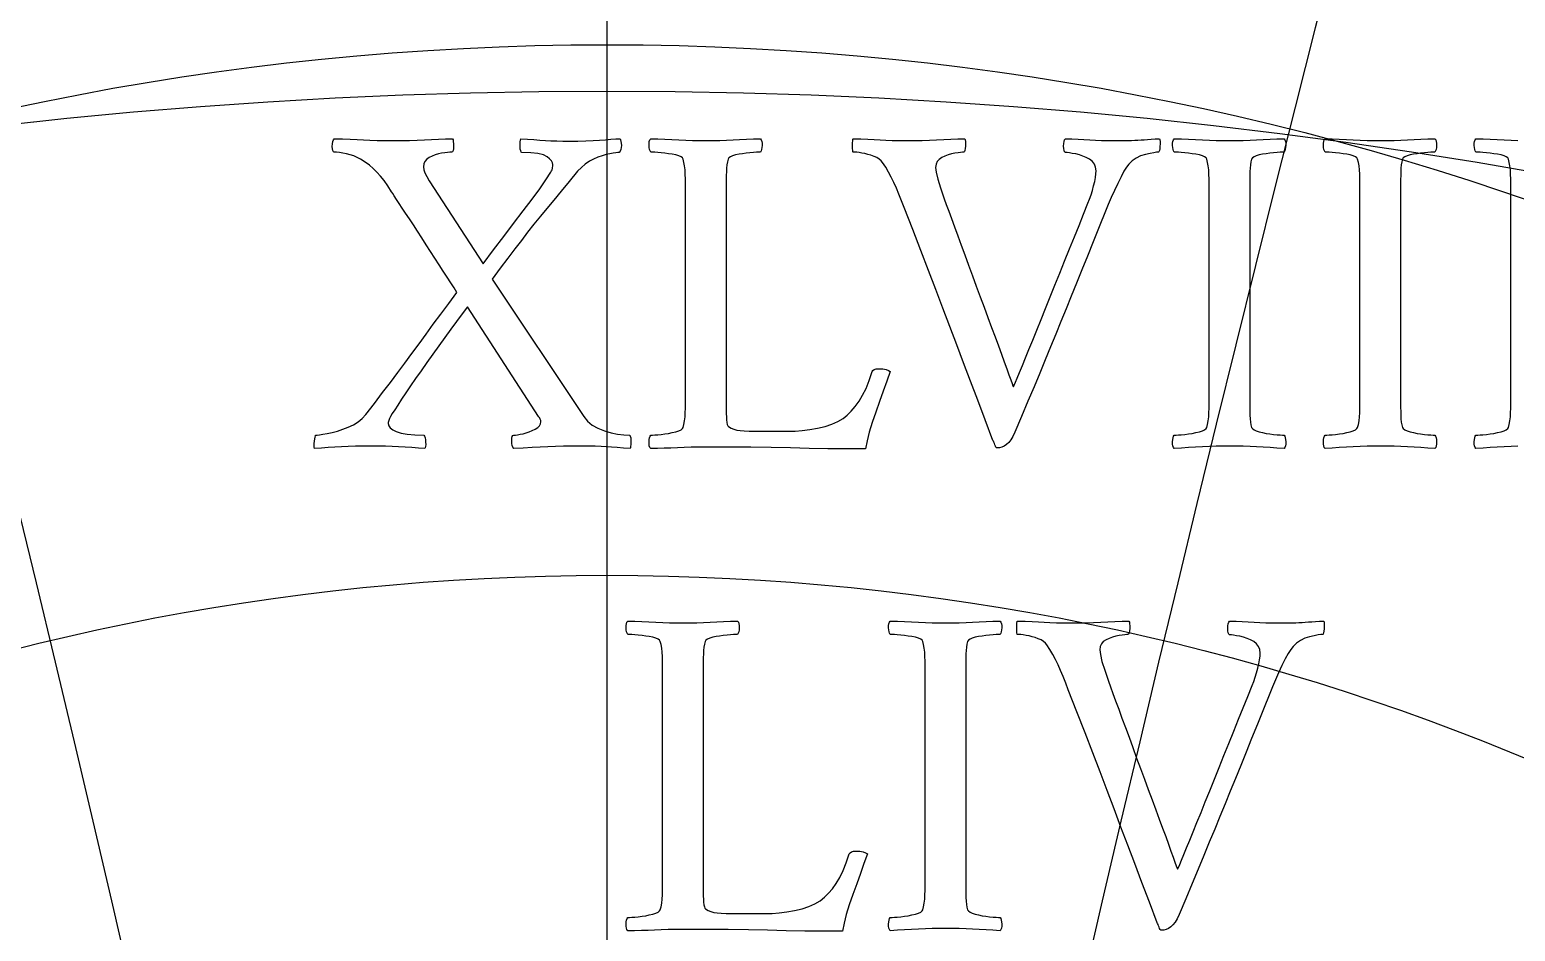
# Model space of a CAD drawing. Header units: millimetres. Extents: x -69 to 69, y -69 to 71.
# Drawn here: x -4.89 to 7.7, y 37.65 to 45.29 of the extents above; entities that cross this region are included whole.
import ezdxf

# ---------------------------------------------------------------- set-up
doc = ezdxf.new("R2010")
doc.units = ezdxf.units.MM
for name, color, linetype in [('ENGRAVE', 7, 'Continuous'), ('ENGRAVE_FINE', 8, 'Continuous'), ('TEXT', 5, 'Continuous')]:
    doc.layers.add(name, color=color, linetype=linetype)

msp = doc.modelspace()

# ---------------------------------------------------------------- linework, layer by layer
at = {"layer": 'ENGRAVE'}
msp.add_lwpolyline([(0, -68.4), (0, 68.4)], dxfattribs=at)
for centre, radius in [((0, 0), 68.4), ((0, 26.441), 35.7539), ((0, 24.4479), 31.3393), ((0, 22.8282), 27.3367), ((0, 21.5079), 23.6585), ((0, 0), 44.7739), ((0, 20.4326), 20.2372)]:
    msp.add_circle(centre, radius, dxfattribs=at)
for centre, radius, start, end in [((0, 28.9104), 40.6984, 111.7043, 68.2957), ((0, 32.0029), 46.3352, 149.45052, 30.54948), ((0, 35.9333), 52.8966, 171.08193, 8.91807)]:
    msp.add_arc(centre, radius, start, end, dxfattribs=at)
at = {"layer": 'ENGRAVE_FINE'}
for centre, radius, start, end in [((-375.8573, -48.8622), 381.6555, 4.409132, 17.717416), ((-375.8573, -48.8622), 381.6555, 4.409132, 17.717416), ((375.8573, -48.8622), 381.6555, 162.282584, 175.590868), ((375.8573, -48.8622), 381.6555, 162.282584, 175.590868), ((-182.0857, -48.8622), 193.7716, 8.872894, 35.575309), ((-182.0857, -48.8622), 193.7716, 8.872894, 35.575309), ((182.0857, -48.8622), 193.7716, 144.424691, 171.127106), ((182.0857, -48.8622), 193.7716, 144.424691, 171.127106), ((-114.7896, -48.8622), 132.5476, 13.448315, 53.699619), ((-114.7896, -48.8622), 132.5476, 13.448315, 53.699619), ((114.7896, -48.8622), 132.5476, 126.300381, 166.551685), ((114.7896, -48.8622), 132.5476, 126.300381, 166.551685), ((-78.982, -48.8622), 103.1037, 18.197395, 72.175489), ((-78.982, -48.8622), 103.1037, 18.197395, 72.175489), ((78.982, -48.8622), 103.1037, 107.824511, 161.802605), ((78.982, -48.8622), 103.1037, 107.824511, 161.802605)]:
    msp.add_arc(centre, radius, start, end, dxfattribs=at)
at = {"layer": 'TEXT'}
for points in [[(-1.8143, 44.3536), (-1.743, 44.3539), (-1.6747, 44.3551), (-1.6095, 44.357), (-1.5473, 44.3596), (-1.4868, 44.3625), (-1.4269, 44.3652), (-1.3675, 44.3676), (-1.3086, 44.3697), (-1.3051, 44.3596), (-1.3025, 44.3455), (-1.301, 44.3273), (-1.3005, 44.305), (-1.3015, 44.2838), (-1.3046, 44.2686), (-1.3096, 44.2595), (-1.3167, 44.2565), (-1.3326, 44.2558), (-1.3521, 44.2539), (-1.3751, 44.2508), (-1.4016, 44.2464), (-1.4295, 44.2403), (-1.4563, 44.2322), (-1.482, 44.2221), (-1.5068, 44.21), (-1.5281, 44.1952), (-1.5432, 44.1771), (-1.5523, 44.1557), (-1.5554, 44.1311), (-1.5523, 44.1071), (-1.5432, 44.0795), (-1.5281, 44.0484), (-1.5068, 44.0138), (-1.0497, 43.3099), (-0.9617, 43.4275), (-0.8758, 43.5415), (-0.7918, 43.652), (-0.7099, 43.7589), (-0.6346, 43.8583), (-0.5704, 43.946), (-0.5173, 44.0221), (-0.4753, 44.0866), (-0.4699, 44.0967), (-0.4657, 44.1068), (-0.4628, 44.1169), (-0.4611, 44.127), (-0.4603, 44.1361), (-0.4596, 44.1432), (-0.4593, 44.1483), (-0.4591, 44.1513), (-0.4622, 44.166), (-0.4713, 44.1816), (-0.4864, 44.1983), (-0.5077, 44.216), (-0.5393, 44.2319), (-0.5855, 44.2433), (-0.6465, 44.2502), (-0.7221, 44.2524), (-0.7275, 44.2571), (-0.7317, 44.2671), (-0.7346, 44.2824), (-0.7362, 44.303), (-0.7366, 44.3246), (-0.7357, 44.3429), (-0.7336, 44.358), (-0.7302, 44.3697), (-0.6731, 44.3658), (-0.6194, 44.3622), (-0.569, 44.3587), (-0.5218, 44.3556), (-0.4752, 44.3529), (-0.4263, 44.351), (-0.3751, 44.3499), (-0.3216, 44.3495), (-0.2478, 44.35), (-0.18, 44.3515), (-0.1183, 44.3541), (-0.0627, 44.3576), (-0.0124, 44.3614), (0.0334, 44.3647), (0.0746, 44.3675), (0.1112, 44.3697), (0.1149, 44.3601), (0.1178, 44.3475), (0.12, 44.3318), (0.1214, 44.3131), (0.121, 44.2941), (0.1178, 44.2777), (0.1119, 44.2638), (0.1032, 44.2524), (0.0922, 44.2518), (0.0753, 44.2499), (0.0527, 44.2467), (0.0243, 44.2423), (-0.0078, 44.2357), (-0.0415, 44.2261), (-0.0766, 44.2135), (-0.1133, 44.1978), (-0.1498, 44.1785), (-0.1846, 44.1548), (-0.2176, 44.1269), (-0.2488, 44.0947), (-0.3212, 44.0067), (-0.3888, 43.9248), (-0.4517, 43.8489), (-0.5097, 43.7791), (-0.5649, 43.7121), (-0.6194, 43.6446), (-0.6731, 43.5766), (-0.7261, 43.5081), (-0.781, 43.4361), (-0.8404, 43.3574), (-0.9043, 43.2722), (-0.9729, 43.1805), (-0.1962, 42.0155), (-0.1641, 41.976), (-0.1244, 41.9426), (-0.0771, 41.9153), (-0.0222, 41.8941), (0.0351, 41.8782), (0.09, 41.8668), (0.1423, 41.86), (0.1921, 41.8577), (0.1973, 41.8478), (0.2007, 41.8344), (0.2024, 41.8175), (0.2023, 41.797), (0.2011, 41.777), (0.1997, 41.7616), (0.1981, 41.7507), (0.1962, 41.7444), (0.1396, 41.7483), (0.087, 41.752), (0.0384, 41.7554), (-0.0061, 41.7586), (-0.0508, 41.7612), (-0.1001, 41.7631), (-0.154, 41.7643), (-0.2124, 41.7647), (-0.2926, 41.7643), (-0.3676, 41.7631), (-0.4373, 41.7612), (-0.5016, 41.7586), (-0.5659, 41.7554), (-0.6356, 41.752), (-0.7106, 41.7483), (-0.7908, 41.7444), (-0.7979, 41.7545), (-0.803, 41.7687), (-0.806, 41.7869), (-0.807, 41.8091), (-0.806, 41.8304), (-0.803, 41.8456), (-0.7979, 41.8547), (-0.7908, 41.8577), (-0.7768, 41.8584), (-0.759, 41.8607), (-0.7374, 41.8645), (-0.7119, 41.8698), (-0.685, 41.8768), (-0.6589, 41.8855), (-0.6334, 41.896), (-0.6088, 41.9083), (-0.5876, 41.922), (-0.5724, 41.9371), (-0.5633, 41.9534), (-0.5603, 41.971), (-0.5606, 41.9754), (-0.5618, 41.9806), (-0.5637, 41.9865), (-0.5663, 41.9932), (-0.5695, 41.9999), (-0.5729, 42.0058), (-0.5766, 42.011), (-0.5805, 42.0155), (-1.1832, 42.9458), (-1.2286, 42.8855), (-1.2757, 42.822), (-1.3247, 42.7551), (-1.3754, 42.6849), (-1.4266, 42.6135), (-1.477, 42.5428), (-1.5267, 42.4729), (-1.5756, 42.4038), (-1.6224, 42.337), (-1.6656, 42.2743), (-1.7053, 42.2157), (-1.7414, 42.1611), (-1.773, 42.1125), (-1.7991, 42.0721), (-1.8196, 42.0397), (-1.8345, 42.0155), (-1.8368, 42.0109), (-1.8395, 42.0053), (-1.8428, 41.9988), (-1.8466, 41.9912), (-1.8502, 41.9828), (-1.8527, 41.974), (-1.8542, 41.9646), (-1.8547, 41.9548), (-1.8504, 41.937), (-1.8375, 41.9199), (-1.816, 41.9036), (-1.7859, 41.888), (-1.7455, 41.8748), (-1.6929, 41.8653), (-1.6282, 41.8596), (-1.5513, 41.8577), (-1.5459, 41.8478), (-1.5417, 41.8344), (-1.5388, 41.8175), (-1.5372, 41.797), (-1.5368, 41.777), (-1.5377, 41.7616), (-1.5398, 41.7507), (-1.5432, 41.7444), (-1.5981, 41.7483), (-1.6535, 41.752), (-1.7093, 41.7554), (-1.7657, 41.7586), (-1.8221, 41.7612), (-1.878, 41.7631), (-1.9333, 41.7643), (-1.9882, 41.7647), (-2.0623, 41.7643), (-2.1308, 41.7631), (-2.1937, 41.7612), (-2.2511, 41.7586), (-2.3062, 41.7554), (-2.3624, 41.752), (-2.4195, 41.7483), (-2.4777, 41.7444), (-2.4808, 41.7559), (-2.4822, 41.7702), (-2.4818, 41.7873), (-2.4797, 41.8071), (-2.4768, 41.8262), (-2.4741, 41.841), (-2.4717, 41.8515), (-2.4696, 41.8577), (-2.4573, 41.8586), (-2.4367, 41.8612), (-2.4078, 41.8657), (-2.3705, 41.8718), (-2.3282, 41.8804), (-2.2845, 41.8921), (-2.2392, 41.9067), (-2.1925, 41.9244), (-2.1476, 41.9455), (-2.108, 41.9704), (-2.0738, 41.9991), (-2.0448, 42.0316), (-1.9718, 42.1267), (-1.9022, 42.2177), (-1.8363, 42.3047), (-1.7738, 42.3876), (-1.7133, 42.4686), (-1.653, 42.5499), (-1.5929, 42.6315), (-1.5331, 42.7132), (-1.4721, 42.7968), (-1.4082, 42.8836), (-1.3416, 42.9738), (-1.2722, 43.0672), (-1.2961, 43.1057), (-1.3233, 43.1486), (-1.3537, 43.1958), (-1.3875, 43.2472), (-1.4231, 43.3014), (-1.4593, 43.3569), (-1.496, 43.4137), (-1.5331, 43.4717), (-1.57, 43.5294), (-1.6059, 43.585), (-1.6408, 43.6386), (-1.6747, 43.6901), (-1.7066, 43.7384), (-1.7354, 43.7822), (-1.7612, 43.8214), (-1.7839, 43.856), (-1.8025, 43.8843), (-1.8158, 43.9045), (-1.8237, 43.9167), (-1.8264, 43.9207), (-1.8584, 43.9705), (-1.8896, 44.0148), (-1.9201, 44.0535), (-1.9498, 44.0866), (-1.9805, 44.1162), (-2.014, 44.1442), (-2.0503, 44.1708), (-2.0893, 44.1958), (-2.1165, 44.2108), (-2.1455, 44.2236), (-2.1762, 44.2341), (-2.2087, 44.2423), (-2.2401, 44.2485), (-2.2678, 44.2529), (-2.2917, 44.2556), (-2.3118, 44.2565), (-2.3189, 44.2595), (-2.3239, 44.2686), (-2.327, 44.2838), (-2.328, 44.305), (-2.327, 44.3273), (-2.3239, 44.3455), (-2.3189, 44.3596), (-2.3118, 44.3697), (-2.2417, 44.3676), (-2.1768, 44.3652), (-2.1173, 44.3625), (-2.063, 44.3596), (-2.0088, 44.357), (-1.9493, 44.3551), (-1.8844, 44.3539), (-1.8143, 44.3536)], [(1.0093, 42.2137), (1.0093, 42.2091), (1.0093, 42.2036), (1.0093, 42.197), (1.0093, 42.1894), (1.0093, 42.1698), (1.0093, 42.1474), (1.0093, 42.1223), (1.0093, 42.0943), (1.0095, 42.0656), (1.0103, 42.0382), (1.0115, 42.012), (1.0133, 41.9871), (1.0158, 41.9654), (1.0194, 41.9487), (1.0239, 41.9371), (1.0295, 41.9305), (1.0509, 41.9177), (1.0745, 41.9077), (1.1004, 41.9005), (1.1286, 41.8961), (1.1621, 41.8935), (1.2039, 41.8916), (1.2541, 41.8904), (1.3127, 41.8901), (1.5351, 41.8901), (1.5932, 41.8917), (1.654, 41.8966), (1.7176, 41.9048), (1.7839, 41.9163), (1.8483, 41.9314), (1.9058, 41.9502), (1.9565, 41.9729), (2.0003, 41.9993), (2.0361, 42.0281), (2.0706, 42.062), (2.1039, 42.1009), (2.1358, 42.1449), (2.1663, 42.1955), (2.195, 42.2541), (2.2219, 42.3209), (2.2471, 42.3957), (2.2537, 42.4063), (2.2653, 42.4139), (2.282, 42.4185), (2.3037, 42.42), (2.3371, 42.4185), (2.3644, 42.4139), (2.3856, 42.4063), (2.4008, 42.3957), (2.3719, 42.3135), (2.3416, 42.2288), (2.3102, 42.1416), (2.2774, 42.0519), (2.247, 41.9641), (2.2223, 41.883), (2.2035, 41.8084), (2.1905, 41.7404), (2.0309, 41.7409), (1.8719, 41.7424), (1.7134, 41.7449), (1.5554, 41.7485), (1.3925, 41.752), (1.2196, 41.7545), (1.0366, 41.7561), (0.8434, 41.7566), (0.7764, 41.7562), (0.713, 41.755), (0.653, 41.7531), (0.5967, 41.7505), (0.5415, 41.7478), (0.4854, 41.7459), (0.4283, 41.7448), (0.3701, 41.7444), (0.3632, 41.754), (0.3585, 41.7667), (0.3561, 41.7823), (0.356, 41.8011), (0.3576, 41.8198), (0.3605, 41.8354), (0.3647, 41.8481), (0.3701, 41.8577), (0.3848, 41.8581), (0.4045, 41.8592), (0.4293, 41.8611), (0.4591, 41.8638), (0.4911, 41.8674), (0.5223, 41.8724), (0.5528, 41.8785), (0.5825, 41.886), (0.6084, 41.8943), (0.6275, 41.9032), (0.6398, 41.9126), (0.6452, 41.9224), (0.6524, 41.9485), (0.6578, 41.978), (0.6615, 42.0112), (0.6634, 42.0478), (0.6643, 42.087), (0.6649, 42.1277), (0.6653, 42.1699), (0.6654, 42.2137), (0.6654, 43.9005), (0.6653, 43.9444), (0.6649, 43.987), (0.6643, 44.0283), (0.6634, 44.0684), (0.6615, 44.1059), (0.6578, 44.1397), (0.6524, 44.1696), (0.6452, 44.1958), (0.6398, 44.2072), (0.6275, 44.217), (0.6084, 44.2254), (0.5825, 44.2322), (0.5528, 44.2379), (0.5223, 44.2428), (0.4911, 44.247), (0.4591, 44.2504), (0.4293, 44.2531), (0.4045, 44.255), (0.3848, 44.2561), (0.3701, 44.2565), (0.3647, 44.2661), (0.3605, 44.2787), (0.3576, 44.2944), (0.356, 44.3131), (0.3561, 44.3318), (0.3585, 44.3475), (0.3632, 44.3601), (0.3701, 44.3697), (0.4306, 44.3676), (0.4905, 44.3652), (0.5499, 44.3625), (0.6088, 44.3596), (0.6672, 44.357), (0.7251, 44.3551), (0.7825, 44.3539), (0.8394, 44.3536), (0.8976, 44.3539), (0.9552, 44.3551), (1.0119, 44.357), (1.0679, 44.3596), (1.1242, 44.3625), (1.1817, 44.3652), (1.2405, 44.3676), (1.3005, 44.3697), (1.3075, 44.3601), (1.3121, 44.3475), (1.3146, 44.3318), (1.3147, 44.3131), (1.313, 44.2944), (1.3101, 44.2787), (1.306, 44.2661), (1.3005, 44.2565), (1.2859, 44.2561), (1.2661, 44.255), (1.2414, 44.2531), (1.2115, 44.2504), (1.1797, 44.247), (1.1488, 44.2428), (1.119, 44.2379), (1.0902, 44.2322), (1.0649, 44.2254), (1.0457, 44.217), (1.0325, 44.2072), (1.0254, 44.1958), (1.02, 44.1741), (1.0158, 44.1493), (1.0129, 44.1215), (1.0113, 44.0906), (1.0104, 44.0575), (1.0098, 44.0229), (1.0094, 43.9867), (1.0093, 43.949), (1.0093, 43.943), (1.0093, 43.9369), (1.0093, 43.9308), (1.0093, 43.9248), (1.0093, 43.9187), (1.0093, 43.9126), (1.0093, 43.9066), (1.0093, 43.9005)], [(2.5424, 44.3536), (2.6066, 44.3539), (2.6698, 44.3551), (2.732, 44.357), (2.7932, 44.3596), (2.8536, 44.3625), (2.9135, 44.3652), (2.9729, 44.3676), (3.0318, 44.3697), (3.0353, 44.3597), (3.0374, 44.346), (3.0383, 44.3284), (3.0379, 44.307), (3.0363, 44.2864), (3.0334, 44.2711), (3.0292, 44.2611), (3.0238, 44.2565), (3.013, 44.2558), (2.997, 44.2539), (2.9756, 44.2508), (2.9489, 44.2464), (2.92, 44.2403), (2.8918, 44.2322), (2.8644, 44.2221), (2.8377, 44.21), (2.8147, 44.1949), (2.7982, 44.1761), (2.7884, 44.1534), (2.7851, 44.127), (2.7896, 44.0861), (2.8033, 44.0279), (2.8261, 43.9526), (2.8579, 43.86), (2.8755, 43.8119), (2.8958, 43.7564), (2.919, 43.6936), (2.9449, 43.6234), (2.9728, 43.5477), (3.002, 43.4682), (3.0325, 43.3849), (3.0642, 43.2978), (3.0967, 43.2088), (3.1294, 43.1198), (3.1624, 43.0308), (3.1957, 42.9418), (3.2283, 42.8546), (3.2594, 42.7709), (3.289, 42.6907), (3.317, 42.6141), (3.3431, 42.5427), (3.3666, 42.4781), (3.3876, 42.4203), (3.406, 42.3694), (3.4213, 42.3273), (3.4328, 42.2961), (3.4405, 42.2757), (3.4445, 42.2663), (3.4508, 42.28), (3.4616, 42.3052), (3.4771, 42.3417), (3.497, 42.3896), (3.5207, 42.4469), (3.5471, 42.5115), (3.5763, 42.5834), (3.6083, 42.6627), (3.6425, 42.7478), (3.6786, 42.8371), (3.7164, 42.9308), (3.7559, 43.0288), (3.7965, 43.1293), (3.8373, 43.2305), (3.8784, 43.3325), (3.9198, 43.4353), (3.9606, 43.5369), (4.0002, 43.6355), (4.0385, 43.7311), (4.0755, 43.8236), (4.0892, 43.8585), (4.1018, 43.8944), (4.1134, 43.9313), (4.124, 43.9693), (4.1329, 44.0062), (4.1392, 44.0401), (4.143, 44.0709), (4.1443, 44.0987), (4.1409, 44.129), (4.1306, 44.1553), (4.1135, 44.1776), (4.0897, 44.1958), (4.0618, 44.2107), (4.033, 44.2231), (4.0032, 44.233), (3.9723, 44.2403), (3.9434, 44.2456), (3.9193, 44.2494), (3.8999, 44.2517), (3.8854, 44.2524), (3.8783, 44.2589), (3.8732, 44.2701), (3.8702, 44.2862), (3.8692, 44.307), (3.8702, 44.3284), (3.8732, 44.346), (3.8783, 44.3597), (3.8854, 44.3697), (3.9392, 44.3676), (3.9916, 44.3652), (4.0424, 44.3625), (4.0917, 44.3596), (4.141, 44.357), (4.1918, 44.3551), (4.2441, 44.3539), (4.298, 44.3536), (4.3421, 44.3537), (4.3814, 44.3541), (4.4159, 44.3547), (4.4456, 44.3556), (4.4728, 44.3567), (4.4997, 44.3581), (4.5264, 44.3597), (4.5528, 44.3616), (4.5806, 44.3637), (4.6115, 44.3657), (4.6454, 44.3677), (4.6823, 44.3697), (4.6856, 44.3596), (4.6873, 44.3455), (4.6876, 44.3273), (4.6863, 44.305), (4.684, 44.2838), (4.6813, 44.2686), (4.678, 44.2595), (4.6742, 44.2565), (4.6581, 44.2552), (4.6342, 44.2514), (4.6025, 44.2451), (4.5629, 44.2362), (4.5216, 44.2236), (4.4846, 44.2059), (4.4518, 44.1832), (4.4234, 44.1553), (4.4038, 44.1299), (4.3814, 44.0942), (4.3563, 44.048), (4.3283, 43.9915), (4.2999, 43.9305), (4.2732, 43.8707), (4.2483, 43.8121), (4.2252, 43.7549), (4.1717, 43.6221), (4.1205, 43.495), (4.0716, 43.3734), (4.0249, 43.2573), (3.9797, 43.1451), (3.9349, 43.0348), (3.8907, 42.9266), (3.8469, 42.8204), (3.8031, 42.7143), (3.7585, 42.606), (3.7131, 42.4958), (3.6669, 42.3836), (3.6189, 42.2673), (3.5678, 42.1449), (3.5137, 42.0165), (3.4566, 41.882), (3.44, 41.8466), (3.4227, 41.8172), (3.4046, 41.794), (3.3858, 41.7768), (3.3665, 41.7644), (3.3469, 41.7556), (3.327, 41.7502), (3.3069, 41.7485), (3.3011, 41.7501), (3.2958, 41.755), (3.291, 41.7633), (3.2867, 41.7748), (3.2826, 41.787), (3.2786, 41.7975), (3.2746, 41.8062), (3.2705, 41.8132), (3.2049, 41.9863), (3.1416, 42.1535), (3.0805, 42.3149), (3.0217, 42.4705), (2.9638, 42.6239), (2.9054, 42.7785), (2.8465, 42.9343), (2.7871, 43.0915), (2.7256, 43.2533), (2.6602, 43.4232), (2.5911, 43.6012), (2.5181, 43.7872), (2.496, 43.8444), (2.4741, 43.8985), (2.4525, 43.9495), (2.4311, 43.9976), (2.4093, 44.0431), (2.3861, 44.0866), (2.3617, 44.128), (2.3361, 44.1675), (2.3239, 44.1829), (2.3078, 44.1968), (2.2875, 44.2092), (2.2633, 44.2201), (2.2371, 44.2294), (2.2112, 44.2373), (2.1855, 44.2436), (2.1601, 44.2484), (2.1365, 44.2519), (2.1161, 44.2544), (2.0991, 44.256), (2.0853, 44.2565), (2.0835, 44.2599), (2.0822, 44.2701), (2.0815, 44.2872), (2.0812, 44.3111), (2.0815, 44.3352), (2.0822, 44.353), (2.0835, 44.3646), (2.0853, 44.3697), (2.1511, 44.3676), (2.2112, 44.3652), (2.2654, 44.3625), (2.3138, 44.3596), (2.3622, 44.357), (2.4165, 44.3551), (2.4765, 44.3539), (2.5424, 44.3536)], [(5.2769, 44.3536), (5.3352, 44.3539), (5.3927, 44.3551), (5.4495, 44.357), (5.5055, 44.3596), (5.5617, 44.3625), (5.6192, 44.3652), (5.678, 44.3676), (5.7381, 44.3697), (5.745, 44.3601), (5.7497, 44.3475), (5.7521, 44.3318), (5.7522, 44.3131), (5.7506, 44.2944), (5.7477, 44.2787), (5.7435, 44.2661), (5.7381, 44.2565), (5.7234, 44.2561), (5.7037, 44.255), (5.6789, 44.2531), (5.6491, 44.2504), (5.6172, 44.247), (5.5864, 44.2428), (5.5565, 44.2379), (5.5277, 44.2322), (5.5024, 44.2254), (5.4832, 44.217), (5.4701, 44.2072), (5.463, 44.1958), (5.4576, 44.1741), (5.4534, 44.1493), (5.4505, 44.1215), (5.4488, 44.0906), (5.4479, 44.0575), (5.4473, 44.0229), (5.4469, 43.9867), (5.4468, 43.949), (5.4468, 43.943), (5.4468, 43.9369), (5.4468, 43.9308), (5.4468, 43.9248), (5.4468, 43.9187), (5.4468, 43.9126), (5.4468, 43.9066), (5.4468, 43.9005), (5.4468, 42.2137), (5.4468, 42.2076), (5.4468, 42.2015), (5.4468, 42.1955), (5.4468, 42.1894), (5.4468, 42.1833), (5.4468, 42.1773), (5.4468, 42.1712), (5.4468, 42.1651), (5.4469, 42.1276), (5.4473, 42.0918), (5.4479, 42.0578), (5.4488, 42.0256), (5.4505, 41.9956), (5.4534, 41.9684), (5.4576, 41.944), (5.463, 41.9224), (5.4701, 41.9126), (5.4832, 41.9032), (5.5024, 41.8943), (5.5277, 41.886), (5.5565, 41.8785), (5.5864, 41.8724), (5.6172, 41.8674), (5.6491, 41.8638), (5.6789, 41.8611), (5.7037, 41.8592), (5.7234, 41.8581), (5.7381, 41.8577), (5.7435, 41.8481), (5.7477, 41.8354), (5.7506, 41.8198), (5.7522, 41.8011), (5.7521, 41.7823), (5.7497, 41.7667), (5.745, 41.754), (5.7381, 41.7444), (5.678, 41.7483), (5.6192, 41.752), (5.5617, 41.7554), (5.5055, 41.7586), (5.4495, 41.7612), (5.3927, 41.7631), (5.3352, 41.7643), (5.2769, 41.7647), (5.22, 41.7643), (5.1626, 41.7631), (5.1047, 41.7612), (5.0463, 41.7586), (4.9874, 41.7554), (4.928, 41.752), (4.8681, 41.7483), (4.8077, 41.7444), (4.8007, 41.754), (4.796, 41.7667), (4.7936, 41.7823), (4.7935, 41.8011), (4.7952, 41.8198), (4.7981, 41.8354), (4.8022, 41.8481), (4.8077, 41.8577), (4.8223, 41.8581), (4.8421, 41.8592), (4.8668, 41.8611), (4.8967, 41.8638), (4.9286, 41.8674), (4.9599, 41.8724), (4.9903, 41.8785), (5.02, 41.886), (5.046, 41.8943), (5.065, 41.9032), (5.0773, 41.9126), (5.0827, 41.9224), (5.09, 41.9485), (5.0954, 41.978), (5.0991, 42.0112), (5.1009, 42.0478), (5.1018, 42.087), (5.1025, 42.1277), (5.1028, 42.1699), (5.103, 42.2137), (5.103, 43.9005), (5.1028, 43.9444), (5.1025, 43.987), (5.1018, 44.0283), (5.1009, 44.0684), (5.0991, 44.1059), (5.0954, 44.1397), (5.09, 44.1696), (5.0827, 44.1958), (5.0773, 44.2072), (5.065, 44.217), (5.046, 44.2254), (5.02, 44.2322), (4.9903, 44.2379), (4.9599, 44.2428), (4.9286, 44.247), (4.8967, 44.2504), (4.8668, 44.2531), (4.8421, 44.255), (4.8223, 44.2561), (4.8077, 44.2565), (4.8022, 44.2661), (4.7981, 44.2787), (4.7952, 44.2944), (4.7935, 44.3131), (4.7936, 44.3318), (4.796, 44.3475), (4.8007, 44.3601), (4.8077, 44.3697), (4.8681, 44.3676), (4.928, 44.3652), (4.9874, 44.3625), (5.0463, 44.3596), (5.1047, 44.357), (5.1626, 44.3551), (5.22, 44.3539), (5.2769, 44.3536)], [(6.5552, 44.3536), (6.6135, 44.3539), (6.671, 44.3551), (6.7277, 44.357), (6.7837, 44.3596), (6.84, 44.3625), (6.8975, 44.3652), (6.9563, 44.3676), (7.0163, 44.3697), (7.0233, 44.3601), (7.028, 44.3475), (7.0304, 44.3318), (7.0305, 44.3131), (7.0288, 44.2944), (7.0259, 44.2787), (7.0218, 44.2661), (7.0163, 44.2565), (7.0017, 44.2561), (6.9819, 44.255), (6.9572, 44.2531), (6.9273, 44.2504), (6.8955, 44.247), (6.8646, 44.2428), (6.8348, 44.2379), (6.806, 44.2322), (6.7807, 44.2254), (6.7615, 44.217), (6.7483, 44.2072), (6.7413, 44.1958), (6.7358, 44.1741), (6.7317, 44.1493), (6.7287, 44.1215), (6.7271, 44.0906), (6.7262, 44.0575), (6.7256, 44.0229), (6.7252, 43.9867), (6.7251, 43.949), (6.7251, 43.943), (6.7251, 43.9369), (6.7251, 43.9308), (6.7251, 43.9248), (6.7251, 43.9187), (6.7251, 43.9126), (6.7251, 43.9066), (6.7251, 43.9005), (6.7251, 42.2137), (6.7251, 42.2076), (6.7251, 42.2015), (6.7251, 42.1955), (6.7251, 42.1894), (6.7251, 42.1833), (6.7251, 42.1773), (6.7251, 42.1712), (6.7251, 42.1651), (6.7252, 42.1276), (6.7256, 42.0918), (6.7262, 42.0578), (6.7271, 42.0256), (6.7287, 41.9956), (6.7317, 41.9684), (6.7358, 41.944), (6.7413, 41.9224), (6.7483, 41.9126), (6.7615, 41.9032), (6.7807, 41.8943), (6.806, 41.886), (6.8348, 41.8785), (6.8646, 41.8724), (6.8955, 41.8674), (6.9273, 41.8638), (6.9572, 41.8611), (6.9819, 41.8592), (7.0017, 41.8581), (7.0163, 41.8577), (7.0218, 41.8481), (7.0259, 41.8354), (7.0288, 41.8198), (7.0305, 41.8011), (7.0304, 41.7823), (7.028, 41.7667), (7.0233, 41.754), (7.0163, 41.7444), (6.9563, 41.7483), (6.8975, 41.752), (6.84, 41.7554), (6.7837, 41.7586), (6.7277, 41.7612), (6.671, 41.7631), (6.6135, 41.7643), (6.5552, 41.7647), (6.4983, 41.7643), (6.4409, 41.7631), (6.383, 41.7612), (6.3246, 41.7586), (6.2657, 41.7554), (6.2063, 41.752), (6.1464, 41.7483), (6.0859, 41.7444), (6.079, 41.754), (6.0743, 41.7667), (6.0719, 41.7823), (6.0718, 41.8011), (6.0734, 41.8198), (6.0763, 41.8354), (6.0805, 41.8481), (6.0859, 41.8577), (6.1006, 41.8581), (6.1203, 41.8592), (6.1451, 41.8611), (6.1749, 41.8638), (6.2069, 41.8674), (6.2381, 41.8724), (6.2686, 41.8785), (6.2983, 41.886), (6.3242, 41.8943), (6.3433, 41.9032), (6.3556, 41.9126), (6.361, 41.9224), (6.3682, 41.9485), (6.3737, 41.978), (6.3773, 42.0112), (6.3792, 42.0478), (6.3801, 42.087), (6.3807, 42.1277), (6.3811, 42.1699), (6.3812, 42.2137), (6.3812, 43.9005), (6.3811, 43.9444), (6.3807, 43.987), (6.3801, 44.0283), (6.3792, 44.0684), (6.3773, 44.1059), (6.3737, 44.1397), (6.3682, 44.1696), (6.361, 44.1958), (6.3556, 44.2072), (6.3433, 44.217), (6.3242, 44.2254), (6.2983, 44.2322), (6.2686, 44.2379), (6.2381, 44.2428), (6.2069, 44.247), (6.1749, 44.2504), (6.1451, 44.2531), (6.1203, 44.255), (6.1006, 44.2561), (6.0859, 44.2565), (6.0805, 44.2661), (6.0763, 44.2787), (6.0734, 44.2944), (6.0718, 44.3131), (6.0719, 44.3318), (6.0743, 44.3475), (6.079, 44.3601), (6.0859, 44.3697), (6.1464, 44.3676), (6.2063, 44.3652), (6.2657, 44.3625), (6.3246, 44.3596), (6.383, 44.357), (6.4409, 44.3551), (6.4983, 44.3539), (6.5552, 44.3536)], [(0.8151, 38.1257), (0.8151, 38.1212), (0.8151, 38.1156), (0.8151, 38.109), (0.8151, 38.1015), (0.8151, 38.0819), (0.8151, 38.0595), (0.8151, 38.0343), (0.8151, 38.0064), (0.8154, 37.9777), (0.8161, 37.9503), (0.8174, 37.9241), (0.8191, 37.8992), (0.8217, 37.8775), (0.8252, 37.8608), (0.8298, 37.8491), (0.8353, 37.8426), (0.8567, 37.8298), (0.8803, 37.8198), (0.9062, 37.8126), (0.9344, 37.8082), (0.9679, 37.8055), (1.0098, 37.8036), (1.06, 37.8025), (1.1185, 37.8021), (1.341, 37.8021), (1.399, 37.8038), (1.4598, 37.8087), (1.5234, 37.8169), (1.5897, 37.8284), (1.6541, 37.8435), (1.7116, 37.8623), (1.7623, 37.8849), (1.8062, 37.9113), (1.8419, 37.9402), (1.8764, 37.974), (1.9097, 38.013), (1.9417, 38.057), (1.9721, 38.1075), (2.0008, 38.1662), (2.0278, 38.2329), (2.0529, 38.3078), (2.0595, 38.3184), (2.0711, 38.326), (2.0878, 38.3305), (2.1096, 38.332), (2.1429, 38.3305), (2.1702, 38.326), (2.1915, 38.3184), (2.2066, 38.3078), (2.1777, 38.2256), (2.1475, 38.1409), (2.116, 38.0537), (2.0833, 37.9639), (2.0528, 37.8762), (2.0281, 37.795), (2.0093, 37.7205), (1.9963, 37.6524), (1.8368, 37.6529), (1.6777, 37.6545), (1.5192, 37.657), (1.3612, 37.6605), (1.1984, 37.6641), (1.0254, 37.6666), (0.8424, 37.6681), (0.6492, 37.6686), (0.5823, 37.6682), (0.5188, 37.6671), (0.4589, 37.6652), (0.4025, 37.6626), (0.3474, 37.6599), (0.2913, 37.658), (0.2341, 37.6569), (0.176, 37.6565), (0.169, 37.6661), (0.1643, 37.6787), (0.1619, 37.6944), (0.1618, 37.7131), (0.1634, 37.7318), (0.1664, 37.7475), (0.1705, 37.7601), (0.176, 37.7698), (0.1906, 37.7701), (0.2103, 37.7713), (0.2351, 37.7732), (0.265, 37.7758), (0.2969, 37.7795), (0.3282, 37.7844), (0.3586, 37.7906), (0.3883, 37.7981), (0.4142, 37.8064), (0.4333, 37.8153), (0.4456, 37.8246), (0.451, 37.8345), (0.4582, 37.8605), (0.4637, 37.8901), (0.4673, 37.9232), (0.4692, 37.9599), (0.4701, 37.9991), (0.4708, 38.0398), (0.4711, 38.082), (0.4713, 38.1257), (0.4713, 39.8126), (0.4711, 39.8564), (0.4708, 39.899), (0.4701, 39.9404), (0.4692, 39.9804), (0.4673, 40.018), (0.4637, 40.0517), (0.4582, 40.0817), (0.451, 40.1079), (0.4456, 40.1192), (0.4333, 40.1291), (0.4142, 40.1374), (0.3883, 40.1443), (0.3586, 40.15), (0.3282, 40.1549), (0.2969, 40.1591), (0.265, 40.1625), (0.2351, 40.1651), (0.2103, 40.167), (0.1906, 40.1682), (0.176, 40.1685), (0.1705, 40.1781), (0.1664, 40.1908), (0.1634, 40.2065), (0.1618, 40.2252), (0.1619, 40.2439), (0.1643, 40.2595), (0.169, 40.2722), (0.176, 40.2818), (0.2364, 40.2796), (0.2963, 40.2772), (0.3557, 40.2746), (0.4146, 40.2717), (0.473, 40.269), (0.5309, 40.2671), (0.5883, 40.266), (0.6452, 40.2656), (0.7035, 40.266), (0.761, 40.2671), (0.8178, 40.269), (0.8738, 40.2717), (0.93, 40.2746), (0.9875, 40.2772), (1.0463, 40.2796), (1.1064, 40.2818), (1.1133, 40.2722), (1.118, 40.2595), (1.1204, 40.2439), (1.1205, 40.2252), (1.1189, 40.2065), (1.116, 40.1908), (1.1118, 40.1781), (1.1064, 40.1685), (1.0917, 40.1682), (1.072, 40.167), (1.0472, 40.1651), (1.0174, 40.1625), (0.9855, 40.1591), (0.9547, 40.1549), (0.9248, 40.15), (0.896, 40.1443), (0.8707, 40.1374), (0.8515, 40.1291), (0.8384, 40.1192), (0.8313, 40.1079), (0.8258, 40.0861), (0.8217, 40.0613), (0.8188, 40.0335), (0.8171, 40.0027), (0.8162, 39.9696), (0.8156, 39.9349), (0.8152, 39.8988), (0.8151, 39.8611), (0.8151, 39.855), (0.8151, 39.849), (0.8151, 39.8429), (0.8151, 39.8368), (0.8151, 39.8308), (0.8151, 39.8247), (0.8151, 39.8186), (0.8151, 39.8126)], [(2.87, 40.2656), (2.9283, 40.266), (2.9858, 40.2671), (3.0426, 40.269), (3.0986, 40.2717), (3.1548, 40.2746), (3.2124, 40.2772), (3.2711, 40.2796), (3.3312, 40.2818), (3.3381, 40.2722), (3.3428, 40.2595), (3.3452, 40.2439), (3.3453, 40.2252), (3.3437, 40.2065), (3.3408, 40.1908), (3.3366, 40.1781), (3.3312, 40.1685), (3.3165, 40.1682), (3.2968, 40.167), (3.272, 40.1651), (3.2422, 40.1625), (3.2103, 40.1591), (3.1795, 40.1549), (3.1497, 40.15), (3.1208, 40.1443), (3.0956, 40.1374), (3.0763, 40.1291), (3.0632, 40.1192), (3.0561, 40.1079), (3.0507, 40.0861), (3.0465, 40.0613), (3.0436, 40.0335), (3.042, 40.0027), (3.0411, 39.9696), (3.0404, 39.9349), (3.0401, 39.8988), (3.0399, 39.8611), (3.0399, 39.855), (3.0399, 39.849), (3.0399, 39.8429), (3.0399, 39.8368), (3.0399, 39.8308), (3.0399, 39.8247), (3.0399, 39.8186), (3.0399, 39.8126), (3.0399, 38.1257), (3.0399, 38.1197), (3.0399, 38.1136), (3.0399, 38.1075), (3.0399, 38.1015), (3.0399, 38.0954), (3.0399, 38.0893), (3.0399, 38.0833), (3.0399, 38.0772), (3.0401, 38.0396), (3.0404, 38.0039), (3.0411, 37.9699), (3.042, 37.9376), (3.0436, 37.9077), (3.0465, 37.8805), (3.0507, 37.8561), (3.0561, 37.8345), (3.0632, 37.8246), (3.0763, 37.8153), (3.0956, 37.8064), (3.1208, 37.7981), (3.1497, 37.7906), (3.1795, 37.7844), (3.2103, 37.7795), (3.2422, 37.7758), (3.272, 37.7732), (3.2968, 37.7713), (3.3165, 37.7701), (3.3312, 37.7698), (3.3366, 37.7601), (3.3408, 37.7475), (3.3437, 37.7318), (3.3453, 37.7131), (3.3452, 37.6944), (3.3428, 37.6787), (3.3381, 37.6661), (3.3312, 37.6565), (3.2711, 37.6604), (3.2124, 37.6641), (3.1548, 37.6675), (3.0986, 37.6706), (3.0426, 37.6733), (2.9858, 37.6752), (2.9283, 37.6763), (2.87, 37.6767), (2.8132, 37.6763), (2.7558, 37.6752), (2.6979, 37.6733), (2.6395, 37.6706), (2.5806, 37.6675), (2.5211, 37.6641), (2.4612, 37.6604), (2.4008, 37.6565), (2.3939, 37.6661), (2.3892, 37.6787), (2.3868, 37.6944), (2.3866, 37.7131), (2.3883, 37.7318), (2.3912, 37.7475), (2.3954, 37.7601), (2.4008, 37.7698), (2.4155, 37.7701), (2.4352, 37.7713), (2.46, 37.7732), (2.4898, 37.7758), (2.5218, 37.7795), (2.553, 37.7844), (2.5835, 37.7906), (2.6132, 37.7981), (2.6391, 37.8064), (2.6582, 37.8153), (2.6704, 37.8246), (2.6759, 37.8345), (2.6831, 37.8605), (2.6885, 37.8901), (2.6922, 37.9232), (2.6941, 37.9599), (2.695, 37.9991), (2.6956, 38.0398), (2.696, 38.082), (2.6961, 38.1257), (2.6961, 39.8126), (2.696, 39.8564), (2.6956, 39.899), (2.695, 39.9404), (2.6941, 39.9804), (2.6922, 40.018), (2.6885, 40.0517), (2.6831, 40.0817), (2.6759, 40.1079), (2.6704, 40.1192), (2.6582, 40.1291), (2.6391, 40.1374), (2.6132, 40.1443), (2.5835, 40.15), (2.553, 40.1549), (2.5218, 40.1591), (2.4898, 40.1625), (2.46, 40.1651), (2.4352, 40.167), (2.4155, 40.1682), (2.4008, 40.1685), (2.3954, 40.1781), (2.3912, 40.1908), (2.3883, 40.2065), (2.3866, 40.2252), (2.3868, 40.2439), (2.3892, 40.2595), (2.3939, 40.2722), (2.4008, 40.2818), (2.4612, 40.2796), (2.5211, 40.2772), (2.5806, 40.2746), (2.6395, 40.2717), (2.6979, 40.269), (2.7558, 40.2671), (2.8132, 40.266), (2.87, 40.2656)], [(3.9339, 40.2656), (3.9981, 40.266), (4.0613, 40.2671), (4.1235, 40.269), (4.1847, 40.2717), (4.2451, 40.2746), (4.3051, 40.2772), (4.3645, 40.2796), (4.4234, 40.2818), (4.4268, 40.2718), (4.4289, 40.258), (4.4298, 40.2405), (4.4295, 40.2191), (4.4278, 40.1985), (4.4249, 40.1832), (4.4207, 40.1732), (4.4153, 40.1685), (4.4045, 40.1679), (4.3885, 40.166), (4.3671, 40.1628), (4.3405, 40.1584), (4.3115, 40.1524), (4.2833, 40.1443), (4.2559, 40.1341), (4.2292, 40.122), (4.2062, 40.107), (4.1898, 40.0881), (4.1799, 40.0655), (4.1766, 40.0391), (4.1812, 39.9981), (4.1948, 39.94), (4.2176, 39.8646), (4.2494, 39.7721), (4.267, 39.7239), (4.2874, 39.6685), (4.3105, 39.6056), (4.3364, 39.5355), (4.3643, 39.4597), (4.3936, 39.3802), (4.424, 39.2969), (4.4557, 39.2098), (4.4882, 39.1208), (4.521, 39.0318), (4.554, 38.9428), (4.5872, 38.8539), (4.6198, 38.7666), (4.6509, 38.6829), (4.6805, 38.6028), (4.7086, 38.5262), (4.7346, 38.4548), (4.7581, 38.3902), (4.7791, 38.3324), (4.7976, 38.2815), (4.8129, 38.2394), (4.8244, 38.2081), (4.8321, 38.1878), (4.836, 38.1783), (4.8423, 38.1921), (4.8532, 38.2172), (4.8686, 38.2538), (4.8886, 38.3017), (4.9122, 38.359), (4.9386, 38.4236), (4.9678, 38.4955), (4.9998, 38.5747), (5.0341, 38.6598), (5.0701, 38.7492), (5.1079, 38.8429), (5.1475, 38.9408), (5.188, 39.0413), (5.2289, 39.1426), (5.27, 39.2446), (5.3113, 39.3474), (5.3521, 39.449), (5.3917, 39.5476), (5.43, 39.6432), (5.467, 39.7357), (5.4807, 39.7706), (5.4933, 39.8065), (5.505, 39.8434), (5.5156, 39.8813), (5.5244, 39.9182), (5.5307, 39.9521), (5.5345, 39.983), (5.5358, 40.0108), (5.5324, 40.0411), (5.5222, 40.0674), (5.5051, 40.0897), (5.4812, 40.1079), (5.4534, 40.1228), (5.4246, 40.1352), (5.3947, 40.145), (5.3639, 40.1524), (5.3349, 40.1577), (5.3108, 40.1615), (5.2915, 40.1637), (5.2769, 40.1645), (5.2698, 40.1709), (5.2648, 40.1822), (5.2617, 40.1982), (5.2607, 40.2191), (5.2617, 40.2405), (5.2648, 40.258), (5.2698, 40.2718), (5.2769, 40.2818), (5.3308, 40.2796), (5.3831, 40.2772), (5.4339, 40.2746), (5.4832, 40.2717), (5.5325, 40.269), (5.5833, 40.2671), (5.6357, 40.266), (5.6895, 40.2656), (5.7336, 40.2657), (5.773, 40.2661), (5.8075, 40.2668), (5.8372, 40.2676), (5.8643, 40.2688), (5.8913, 40.2702), (5.9179, 40.2718), (5.9444, 40.2737), (5.9722, 40.2757), (6.003, 40.2778), (6.0369, 40.2798), (6.0738, 40.2818), (6.0771, 40.2717), (6.0789, 40.2575), (6.0791, 40.2393), (6.0779, 40.2171), (6.0756, 40.1958), (6.0728, 40.1807), (6.0695, 40.1716), (6.0657, 40.1685), (6.0497, 40.1673), (6.0258, 40.1635), (5.994, 40.1572), (5.9545, 40.1483), (5.9131, 40.1357), (5.8761, 40.118), (5.8434, 40.0952), (5.8149, 40.0674), (5.7953, 40.042), (5.773, 40.0062), (5.7478, 39.9601), (5.7199, 39.9036), (5.6914, 39.8425), (5.6647, 39.7827), (5.6398, 39.7242), (5.6167, 39.6669), (5.5632, 39.5342), (5.512, 39.407), (5.4631, 39.2854), (5.4165, 39.1694), (5.3712, 39.0571), (5.3265, 38.9469), (5.2822, 38.8387), (5.2385, 38.7325), (5.1946, 38.6263), (5.15, 38.5181), (5.1046, 38.4079), (5.0585, 38.2956), (5.0104, 38.1793), (4.9594, 38.057), (4.9053, 37.9285), (4.8481, 37.794), (4.8316, 37.7586), (4.8142, 37.7293), (4.7962, 37.706), (4.7773, 37.6888), (4.758, 37.6765), (4.7384, 37.6676), (4.7186, 37.6623), (4.6985, 37.6605), (4.6926, 37.6622), (4.6873, 37.6671), (4.6825, 37.6753), (4.6782, 37.6868), (4.6742, 37.6991), (4.6701, 37.7096), (4.6661, 37.7183), (4.662, 37.7253), (4.5964, 37.8983), (4.5331, 38.0656), (4.4721, 38.227), (4.4133, 38.3826), (4.3554, 38.5359), (4.297, 38.6905), (4.2381, 38.8464), (4.1787, 39.0035), (4.1171, 39.1653), (4.0517, 39.3352), (3.9826, 39.5132), (3.9096, 39.6993), (3.8875, 39.7564), (3.8657, 39.8105), (3.844, 39.8616), (3.8227, 39.9096), (3.8008, 39.9552), (3.7777, 39.9986), (3.7533, 40.0401), (3.7276, 40.0795), (3.7155, 40.095), (3.6993, 40.1089), (3.6791, 40.1213), (3.6548, 40.1321), (3.6286, 40.1415), (3.6027, 40.1493), (3.5771, 40.1556), (3.5517, 40.1604), (3.528, 40.164), (3.5077, 40.1665), (3.4906, 40.168), (3.4768, 40.1685), (3.475, 40.1719), (3.4738, 40.1822), (3.473, 40.1993), (3.4728, 40.2231), (3.473, 40.2473), (3.4738, 40.2651), (3.475, 40.2766), (3.4768, 40.2818), (3.5427, 40.2796), (3.6027, 40.2772), (3.657, 40.2746), (3.7054, 40.2717), (3.7538, 40.269), (3.808, 40.2671), (3.8681, 40.266), (3.9339, 40.2656)]]:
    msp.add_lwpolyline(points, close=True, dxfattribs=at)
msp.add_lwpolyline([(7.7192, 41.7631), (7.6613, 41.7612), (7.6029, 41.7586), (7.544, 41.7554), (7.4846, 41.752), (7.4246, 41.7483), (7.3642, 41.7444), (7.3573, 41.754), (7.3526, 41.7667), (7.3502, 41.7823), (7.3501, 41.8011), (7.3517, 41.8198), (7.3546, 41.8354), (7.3588, 41.8481), (7.3642, 41.8577), (7.3789, 41.8581), (7.3986, 41.8592), (7.4234, 41.8611), (7.4532, 41.8638), (7.4852, 41.8674), (7.5164, 41.8724), (7.5469, 41.8785), (7.5766, 41.886), (7.6025, 41.8943), (7.6216, 41.9032), (7.6339, 41.9126), (7.6393, 41.9224), (7.6465, 41.9485), (7.6519, 41.978), (7.6556, 42.0112), (7.6575, 42.0478), (7.6584, 42.087), (7.659, 42.1277), (7.6594, 42.1699), (7.6595, 42.2137), (7.6595, 43.9005), (7.6594, 43.9444), (7.659, 43.987), (7.6584, 44.0283), (7.6575, 44.0684), (7.6556, 44.1059), (7.6519, 44.1397), (7.6465, 44.1696), (7.6393, 44.1958), (7.6339, 44.2072), (7.6216, 44.217), (7.6025, 44.2254), (7.5766, 44.2322), (7.5469, 44.2379), (7.5164, 44.2428), (7.4852, 44.247), (7.4532, 44.2504), (7.4234, 44.2531), (7.3986, 44.255), (7.3789, 44.2561), (7.3642, 44.2565), (7.3588, 44.2661), (7.3546, 44.2787), (7.3517, 44.2944), (7.3501, 44.3131), (7.3502, 44.3318), (7.3526, 44.3475), (7.3573, 44.3601), (7.3642, 44.3697), (7.4246, 44.3676), (7.4846, 44.3652), (7.544, 44.3625), (7.6029, 44.3596), (7.6613, 44.357), (7.7192, 44.3551)], dxfattribs=at)

doc.saveas('drawing.dxf')
